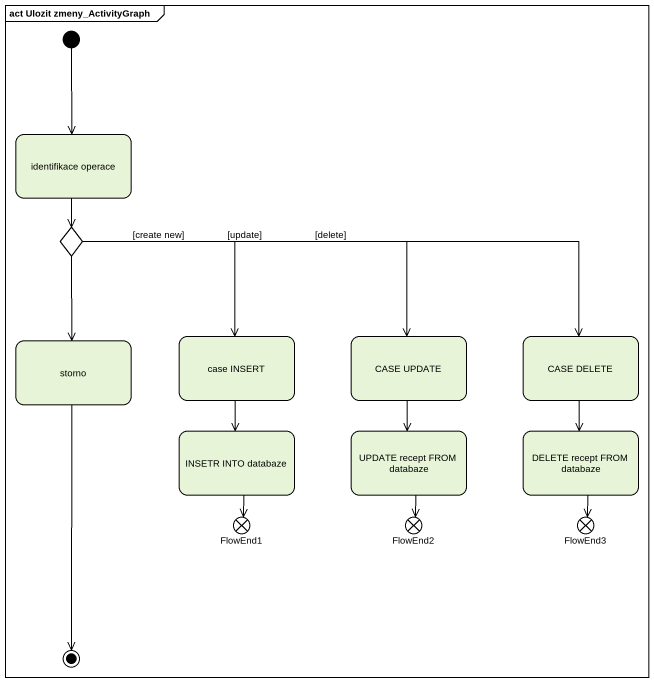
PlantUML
@startuml
mainframe act Ulozit zmeny_ActivityGraph
hide empty description
state "identifikace operace" as identifikace_operace
state choice1 <<choice>>
state storno
state "case INSERT" as case_INSERT
state "CASE UPDATE" as CASE_UPDATE
state "CASE DELETE" as CASE_DELETE
state "INSETR INTO databaze" as INSETR_INTO_databaze
state "UPDATE recept FROM databaze" as UPDATE_recept_FROM_databaze
state "DELETE recept FROM databaze" as DELETE_recept_FROM_databaze
state FlowEnd1 <<end>>
state FlowEnd2 <<end>>
state FlowEnd3 <<end>>
[*] --> identifikace_operace
identifikace_operace --> choice1
choice1 --> storno
choice1 --> case_INSERT : [create new]
choice1 -right-> CASE_UPDATE : [update]
choice1 -right-> CASE_DELETE : [delete]
case_INSERT --> INSETR_INTO_databaze
CASE_UPDATE --> UPDATE_recept_FROM_databaze
CASE_DELETE --> DELETE_recept_FROM_databaze
INSETR_INTO_databaze --> FlowEnd1
UPDATE_recept_FROM_databaze --> FlowEnd2
DELETE_recept_FROM_databaze --> FlowEnd3
storno --> [*]
@enduml
